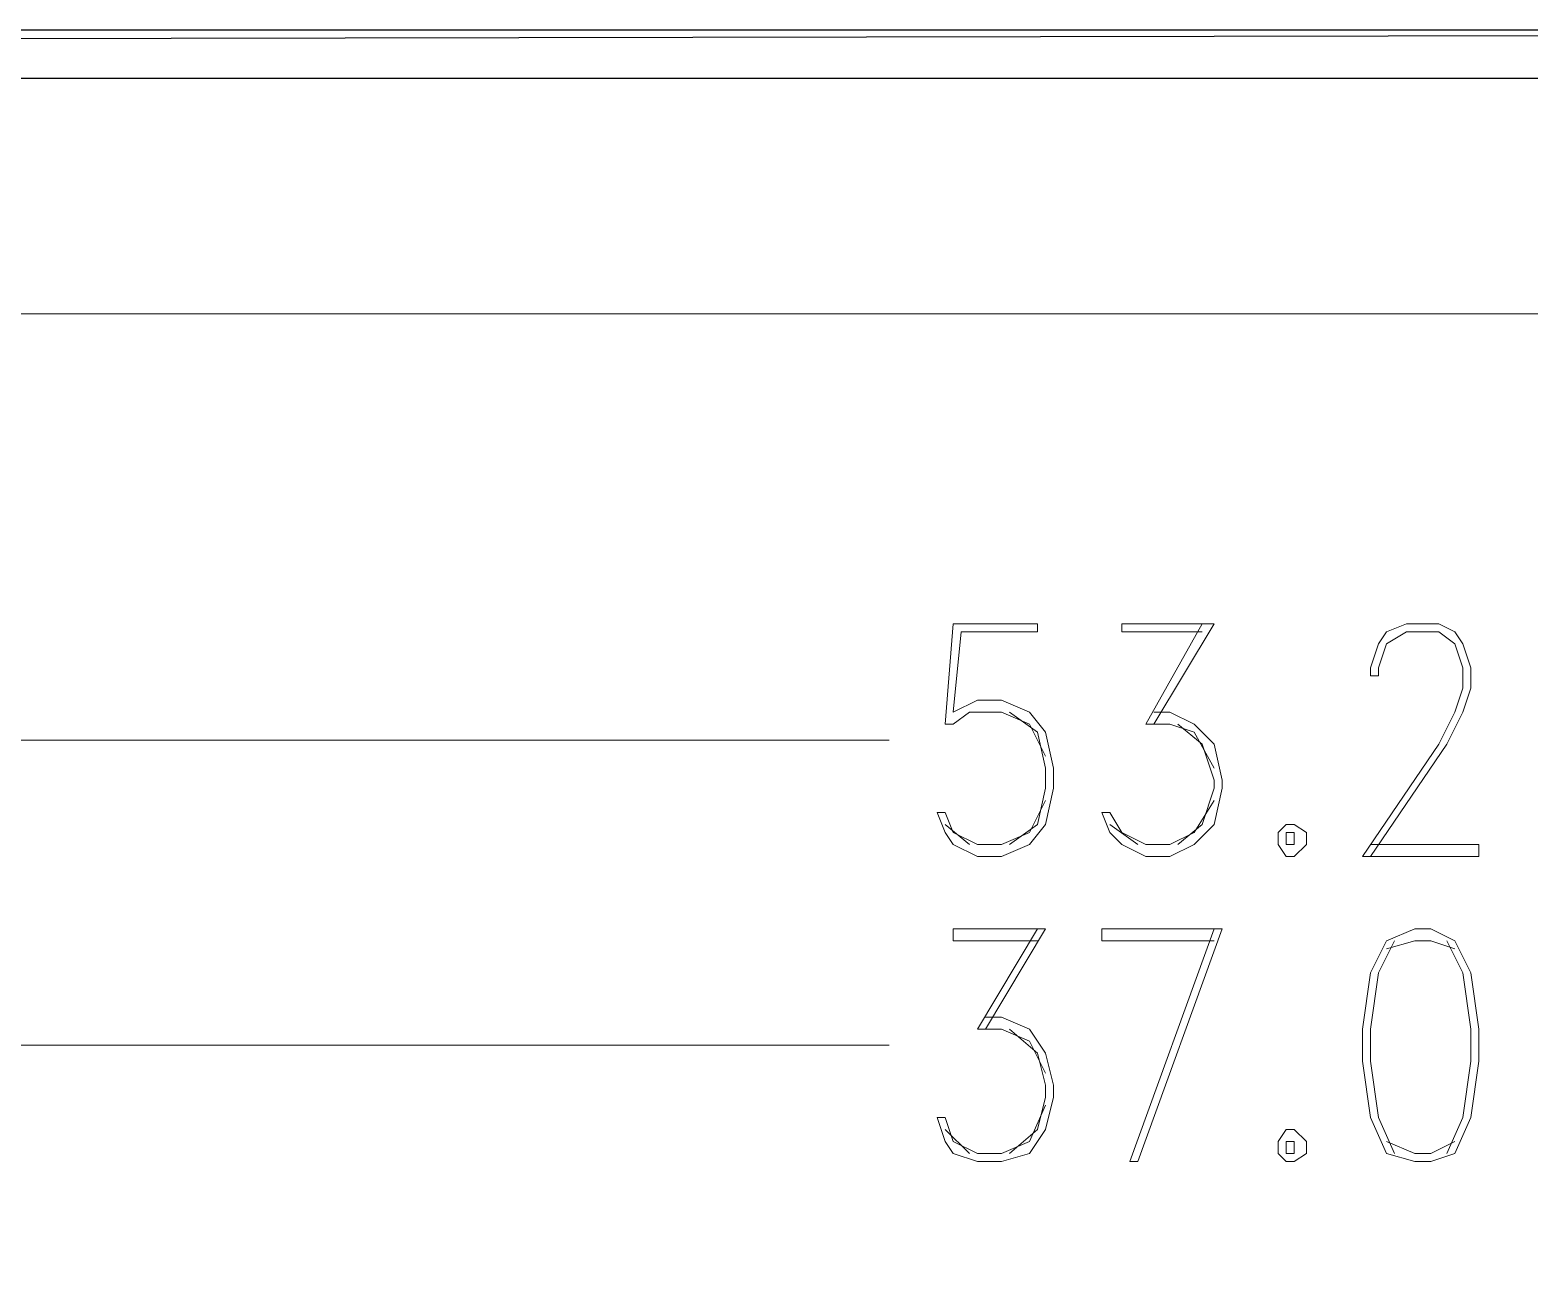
# Model space of a CAD drawing. Header units: centimetres. Extents: x -22.4 to 6.2, y -30.9 to -11.
# Drawn here: x -0.116 to 1.465, y -12.357 to -11.036 of the extents above; entities that cross this region are included whole.
import ezdxf

# ---------------------------------------------------------------- set-up
doc = ezdxf.new("R2010")
doc.units = ezdxf.units.CM
doc.header["$MEASUREMENT"] = 0
doc.layers.add('2', color=7, linetype='Continuous')
doc.layers.add('layer 1', color=7, linetype='Continuous')

msp = doc.modelspace()

# ---------------------------------------------------------------- linework, layer by layer
at = {"layer": '2', "color": 3, "lineweight": 9}
for points in [[(-1.44922, -11.78507), (-1.44922, -11.78507), (0.79021, -11.78507), (0.79021, -11.78507)], [(-0.57715, -12.10681), (-0.57715, -12.10681), (0.79021, -12.10681), (0.79021, -12.10681)]]:
    msp.add_open_spline(points, degree=3, dxfattribs=at)
at = {"layer": 'layer 1'}
for points in [[(-22.40421, -11.03577), (-22.40421, -11.03577), (-22.35341, -11.08657), (-22.35341, -11.08657), (-22.35341, -11.08657), (-22.35341, -11.08657), (4.84575, -11.03577), (4.84575, -11.03577), (4.84575, -11.03577), (4.84575, -11.03577), (-22.40421, -11.03577), (-22.40421, -11.03577)], [(-22.35341, -11.08657), (-22.35341, -11.08657), (4.84575, -11.03577), (4.84575, -11.03577), (4.84575, -11.03577), (4.84575, -11.03577), (4.79495, -11.08657), (4.79495, -11.08657), (4.79495, -11.08657), (4.79495, -11.08657), (-22.35341, -11.08657), (-22.35341, -11.08657)]]:
    msp.add_open_spline(points, degree=3, knots=[0, 0, 0, 0, 0.25, 0.25, 0.25, 0.25, 0.5, 0.5, 0.5, 0.5, 1, 1, 1, 1], dxfattribs=at)
at = {"layer": 'layer 1', "lineweight": 9}
for points, knots in [([(-21.92211, -30.90598), (-21.92211, -30.90598), (6.24226, -30.90598), (6.24226, -30.90598), (6.24226, -30.90598), (6.24226, -30.90598), (6.24226, -11.33528), (6.24226, -11.33528), (6.24226, -11.33528), (6.24226, -11.33528), (-21.92211, -11.33528), (-21.92211, -11.33528), (-21.92211, -11.33528), (-21.92211, -11.33528), (-21.92211, -30.90598), (-21.92211, -30.90598)], [0, 0, 0, 0, 0.2, 0.2, 0.2, 0.2, 0.4, 0.4, 0.4, 0.4, 0.6, 0.6, 0.6, 0.6, 1, 1, 1, 1]), ([(0.85795, -11.66231), (0.85795, -11.66231), (0.94685, -11.66231), (0.94685, -11.66231), (0.94685, -11.66231), (0.94685, -11.66231), (0.94685, -11.67077), (0.94685, -11.67077), (0.94685, -11.67077), (0.94685, -11.67077), (0.86641, -11.67077), (0.86641, -11.67077)], [0, 0, 0, 0, 0.25, 0.25, 0.25, 0.25, 0.5, 0.5, 0.5, 0.5, 1, 1, 1, 1]), ([(1.03575, -11.66231), (1.03575, -11.66231), (1.13311, -11.66231), (1.13311, -11.66231), (1.13311, -11.66231), (1.13311, -11.66231), (1.06961, -11.76814), (1.06961, -11.76814)], [0, 0, 0, 0, 0.3333333, 0.3333333, 0.3333333, 0.3333333, 1, 1, 1, 1]), ([(1.03575, -11.66231), (1.03575, -11.66231), (1.03575, -11.67077), (1.03575, -11.67077), (1.03575, -11.67077), (1.03575, -11.67077), (1.12041, -11.67077), (1.12041, -11.67077)], [0, 0, 0, 0, 0.3333333, 0.3333333, 0.3333333, 0.3333333, 1, 1, 1, 1]), ([(1.29821, -11.71734), (1.29821, -11.71734), (1.30668, -11.71734), (1.30668, -11.71734), (1.30668, -11.71734), (1.30668, -11.71734), (1.30668, -11.70887), (1.30668, -11.70887), (1.30668, -11.70887), (1.30668, -11.70887), (1.31515, -11.68347), (1.31515, -11.68347), (1.31515, -11.68347), (1.31515, -11.68347), (1.33631, -11.67077), (1.33631, -11.67077), (1.33631, -11.67077), (1.33631, -11.67077), (1.37018, -11.67077), (1.37018, -11.67077), (1.37018, -11.67077), (1.37018, -11.67077), (1.38711, -11.68347), (1.38711, -11.68347), (1.38711, -11.68347), (1.38711, -11.68347), (1.39558, -11.70887), (1.39558, -11.70887), (1.39558, -11.70887), (1.39558, -11.70887), (1.39558, -11.73004), (1.39558, -11.73004), (1.39558, -11.73004), (1.39558, -11.73004), (1.38711, -11.75544), (1.38711, -11.75544), (1.38711, -11.75544), (1.38711, -11.75544), (1.37018, -11.78931), (1.37018, -11.78931), (1.37018, -11.78931), (1.37018, -11.78931), (1.28975, -11.90784), (1.28975, -11.90784)], [0, 0, 0, 0, 0.0833333, 0.0833333, 0.0833333, 0.0833333, 0.1666667, 0.1666667, 0.1666667, 0.1666667, 0.25, 0.25, 0.25, 0.25, 0.3333333, 0.3333333, 0.3333333, 0.3333333, 0.4166667, 0.4166667, 0.4166667, 0.4166667, 0.5, 0.5, 0.5, 0.5, 0.5833333, 0.5833333, 0.5833333, 0.5833333, 0.6666667, 0.6666667, 0.6666667, 0.6666667, 0.75, 0.75, 0.75, 0.75, 0.8333333, 0.8333333, 0.8333333, 0.8333333, 1, 1, 1, 1]), ([(1.29821, -11.71734), (1.29821, -11.71734), (1.29821, -11.70887), (1.29821, -11.70887), (1.29821, -11.70887), (1.29821, -11.70887), (1.30668, -11.68347), (1.30668, -11.68347), (1.30668, -11.68347), (1.30668, -11.68347), (1.31515, -11.67077), (1.31515, -11.67077), (1.31515, -11.67077), (1.31515, -11.67077), (1.33631, -11.66231), (1.33631, -11.66231), (1.33631, -11.66231), (1.33631, -11.66231), (1.37018, -11.66231), (1.37018, -11.66231), (1.37018, -11.66231), (1.37018, -11.66231), (1.38711, -11.67077), (1.38711, -11.67077), (1.38711, -11.67077), (1.38711, -11.67077), (1.39558, -11.68347), (1.39558, -11.68347), (1.39558, -11.68347), (1.39558, -11.68347), (1.40405, -11.70887), (1.40405, -11.70887), (1.40405, -11.70887), (1.40405, -11.70887), (1.40405, -11.73004), (1.40405, -11.73004), (1.40405, -11.73004), (1.40405, -11.73004), (1.39558, -11.75544), (1.39558, -11.75544), (1.39558, -11.75544), (1.39558, -11.75544), (1.37865, -11.78931), (1.37865, -11.78931), (1.37865, -11.78931), (1.37865, -11.78931), (1.29821, -11.90784), (1.29821, -11.90784)], [0, 0, 0, 0, 0.0769231, 0.0769231, 0.0769231, 0.0769231, 0.1538462, 0.1538462, 0.1538462, 0.1538462, 0.2307692, 0.2307692, 0.2307692, 0.2307692, 0.3076923, 0.3076923, 0.3076923, 0.3076923, 0.3846154, 0.3846154, 0.3846154, 0.3846154, 0.4615385, 0.4615385, 0.4615385, 0.4615385, 0.5384615, 0.5384615, 0.5384615, 0.5384615, 0.6153846, 0.6153846, 0.6153846, 0.6153846, 0.6923077, 0.6923077, 0.6923077, 0.6923077, 0.7692308, 0.7692308, 0.7692308, 0.7692308, 0.8461538, 0.8461538, 0.8461538, 0.8461538, 1, 1, 1, 1]), ([(0.85795, -11.75544), (0.85795, -11.75544), (0.88335, -11.74274), (0.88335, -11.74274), (0.88335, -11.74274), (0.88335, -11.74274), (0.90875, -11.74274), (0.90875, -11.74274), (0.90875, -11.74274), (0.90875, -11.74274), (0.93838, -11.75544), (0.93838, -11.75544), (0.93838, -11.75544), (0.93838, -11.75544), (0.95531, -11.77661), (0.95531, -11.77661), (0.95531, -11.77661), (0.95531, -11.77661), (0.96378, -11.81471), (0.96378, -11.81471), (0.96378, -11.81471), (0.96378, -11.81471), (0.96378, -11.83587), (0.96378, -11.83587), (0.96378, -11.83587), (0.96378, -11.83587), (0.95531, -11.87397), (0.95531, -11.87397), (0.95531, -11.87397), (0.95531, -11.87397), (0.93838, -11.89514), (0.93838, -11.89514), (0.93838, -11.89514), (0.93838, -11.89514), (0.90875, -11.90784), (0.90875, -11.90784), (0.90875, -11.90784), (0.90875, -11.90784), (0.88335, -11.90784), (0.88335, -11.90784), (0.88335, -11.90784), (0.88335, -11.90784), (0.85795, -11.89514), (0.85795, -11.89514), (0.85795, -11.89514), (0.85795, -11.89514), (0.84948, -11.88244), (0.84948, -11.88244), (0.84948, -11.88244), (0.84948, -11.88244), (0.84101, -11.86127), (0.84101, -11.86127), (0.84101, -11.86127), (0.84101, -11.86127), (0.84948, -11.86127), (0.84948, -11.86127)], [0, 0, 0, 0, 0.0666667, 0.0666667, 0.0666667, 0.0666667, 0.1333333, 0.1333333, 0.1333333, 0.1333333, 0.2, 0.2, 0.2, 0.2, 0.2666667, 0.2666667, 0.2666667, 0.2666667, 0.3333333, 0.3333333, 0.3333333, 0.3333333, 0.4, 0.4, 0.4, 0.4, 0.4666667, 0.4666667, 0.4666667, 0.4666667, 0.5333333, 0.5333333, 0.5333333, 0.5333333, 0.6, 0.6, 0.6, 0.6, 0.6666667, 0.6666667, 0.6666667, 0.6666667, 0.7333333, 0.7333333, 0.7333333, 0.7333333, 0.8, 0.8, 0.8, 0.8, 0.8666667, 0.8666667, 0.8666667, 0.8666667, 1, 1, 1, 1]), ([(0.84948, -11.76814), (0.84948, -11.76814), (0.85795, -11.76814), (0.85795, -11.76814), (0.85795, -11.76814), (0.85795, -11.76814), (0.87488, -11.75544), (0.87488, -11.75544), (0.87488, -11.75544), (0.87488, -11.75544), (0.90875, -11.75544), (0.90875, -11.75544), (0.90875, -11.75544), (0.90875, -11.75544), (0.93838, -11.76814), (0.93838, -11.76814), (0.93838, -11.76814), (0.93838, -11.76814), (0.95531, -11.80201), (0.95531, -11.80201)], [0, 0, 0, 0, 0.1666667, 0.1666667, 0.1666667, 0.1666667, 0.3333333, 0.3333333, 0.3333333, 0.3333333, 0.5, 0.5, 0.5, 0.5, 0.6666667, 0.6666667, 0.6666667, 0.6666667, 1, 1, 1, 1]), ([(0.91721, -11.75544), (0.91721, -11.75544), (0.94685, -11.77661), (0.94685, -11.77661), (0.94685, -11.77661), (0.94685, -11.77661), (0.95531, -11.81471), (0.95531, -11.81471), (0.95531, -11.81471), (0.95531, -11.81471), (0.95531, -11.83587), (0.95531, -11.83587), (0.95531, -11.83587), (0.95531, -11.83587), (0.94685, -11.87397), (0.94685, -11.87397), (0.94685, -11.87397), (0.94685, -11.87397), (0.91721, -11.89514), (0.91721, -11.89514)], [0, 0, 0, 0, 0.1666667, 0.1666667, 0.1666667, 0.1666667, 0.3333333, 0.3333333, 0.3333333, 0.3333333, 0.5, 0.5, 0.5, 0.5, 0.6666667, 0.6666667, 0.6666667, 0.6666667, 1, 1, 1, 1]), ([(1.06961, -11.75544), (1.06961, -11.75544), (1.08655, -11.75544), (1.08655, -11.75544), (1.08655, -11.75544), (1.08655, -11.75544), (1.11195, -11.76814), (1.11195, -11.76814), (1.11195, -11.76814), (1.11195, -11.76814), (1.13311, -11.78931), (1.13311, -11.78931), (1.13311, -11.78931), (1.13311, -11.78931), (1.14158, -11.82741), (1.14158, -11.82741), (1.14158, -11.82741), (1.14158, -11.82741), (1.14158, -11.83587), (1.14158, -11.83587), (1.14158, -11.83587), (1.14158, -11.83587), (1.13311, -11.87397), (1.13311, -11.87397), (1.13311, -11.87397), (1.13311, -11.87397), (1.11195, -11.89514), (1.11195, -11.89514), (1.11195, -11.89514), (1.11195, -11.89514), (1.08655, -11.90784), (1.08655, -11.90784), (1.08655, -11.90784), (1.08655, -11.90784), (1.06115, -11.90784), (1.06115, -11.90784), (1.06115, -11.90784), (1.06115, -11.90784), (1.03575, -11.89514), (1.03575, -11.89514), (1.03575, -11.89514), (1.03575, -11.89514), (1.02305, -11.88244), (1.02305, -11.88244), (1.02305, -11.88244), (1.02305, -11.88244), (1.01458, -11.86127), (1.01458, -11.86127), (1.01458, -11.86127), (1.01458, -11.86127), (1.02305, -11.86127), (1.02305, -11.86127)], [0, 0, 0, 0, 0.0714286, 0.0714286, 0.0714286, 0.0714286, 0.1428571, 0.1428571, 0.1428571, 0.1428571, 0.2142857, 0.2142857, 0.2142857, 0.2142857, 0.2857143, 0.2857143, 0.2857143, 0.2857143, 0.3571429, 0.3571429, 0.3571429, 0.3571429, 0.4285714, 0.4285714, 0.4285714, 0.4285714, 0.5, 0.5, 0.5, 0.5, 0.5714286, 0.5714286, 0.5714286, 0.5714286, 0.6428571, 0.6428571, 0.6428571, 0.6428571, 0.7142857, 0.7142857, 0.7142857, 0.7142857, 0.7857143, 0.7857143, 0.7857143, 0.7857143, 0.8571429, 0.8571429, 0.8571429, 0.8571429, 1, 1, 1, 1]), ([(1.06115, -11.76814), (1.06115, -11.76814), (1.08655, -11.76814), (1.08655, -11.76814), (1.08655, -11.76814), (1.08655, -11.76814), (1.11195, -11.77661), (1.11195, -11.77661), (1.11195, -11.77661), (1.11195, -11.77661), (1.13311, -11.81471), (1.13311, -11.81471)], [0, 0, 0, 0, 0.25, 0.25, 0.25, 0.25, 0.5, 0.5, 0.5, 0.5, 1, 1, 1, 1]), ([(1.09501, -11.76814), (1.09501, -11.76814), (1.12041, -11.78931), (1.12041, -11.78931), (1.12041, -11.78931), (1.12041, -11.78931), (1.13311, -11.82741), (1.13311, -11.82741), (1.13311, -11.82741), (1.13311, -11.82741), (1.13311, -11.83587), (1.13311, -11.83587), (1.13311, -11.83587), (1.13311, -11.83587), (1.12041, -11.87397), (1.12041, -11.87397), (1.12041, -11.87397), (1.12041, -11.87397), (1.09501, -11.89514), (1.09501, -11.89514)], [0, 0, 0, 0, 0.1666667, 0.1666667, 0.1666667, 0.1666667, 0.3333333, 0.3333333, 0.3333333, 0.3333333, 0.5, 0.5, 0.5, 0.5, 0.6666667, 0.6666667, 0.6666667, 0.6666667, 1, 1, 1, 1]), ([(0.95531, -11.84857), (0.95531, -11.84857), (0.93838, -11.88244), (0.93838, -11.88244), (0.93838, -11.88244), (0.93838, -11.88244), (0.90875, -11.89514), (0.90875, -11.89514), (0.90875, -11.89514), (0.90875, -11.89514), (0.88335, -11.89514), (0.88335, -11.89514), (0.88335, -11.89514), (0.88335, -11.89514), (0.85795, -11.88244), (0.85795, -11.88244), (0.85795, -11.88244), (0.85795, -11.88244), (0.84948, -11.86127), (0.84948, -11.86127)], [0, 0, 0, 0, 0.1666667, 0.1666667, 0.1666667, 0.1666667, 0.3333333, 0.3333333, 0.3333333, 0.3333333, 0.5, 0.5, 0.5, 0.5, 0.6666667, 0.6666667, 0.6666667, 0.6666667, 1, 1, 1, 1]), ([(1.13311, -11.84857), (1.13311, -11.84857), (1.11195, -11.88244), (1.11195, -11.88244), (1.11195, -11.88244), (1.11195, -11.88244), (1.08655, -11.89514), (1.08655, -11.89514), (1.08655, -11.89514), (1.08655, -11.89514), (1.06115, -11.89514), (1.06115, -11.89514), (1.06115, -11.89514), (1.06115, -11.89514), (1.03575, -11.88244), (1.03575, -11.88244), (1.03575, -11.88244), (1.03575, -11.88244), (1.02305, -11.86127), (1.02305, -11.86127)], [0, 0, 0, 0, 0.1666667, 0.1666667, 0.1666667, 0.1666667, 0.3333333, 0.3333333, 0.3333333, 0.3333333, 0.5, 0.5, 0.5, 0.5, 0.6666667, 0.6666667, 0.6666667, 0.6666667, 1, 1, 1, 1]), ([(1.20931, -11.87397), (1.20931, -11.87397), (1.20085, -11.88244), (1.20085, -11.88244), (1.20085, -11.88244), (1.20085, -11.88244), (1.20085, -11.89514), (1.20085, -11.89514), (1.20085, -11.89514), (1.20085, -11.89514), (1.20931, -11.90784), (1.20931, -11.90784), (1.20931, -11.90784), (1.20931, -11.90784), (1.21778, -11.90784), (1.21778, -11.90784), (1.21778, -11.90784), (1.21778, -11.90784), (1.23048, -11.89514), (1.23048, -11.89514), (1.23048, -11.89514), (1.23048, -11.89514), (1.23048, -11.88244), (1.23048, -11.88244), (1.23048, -11.88244), (1.23048, -11.88244), (1.21778, -11.87397), (1.21778, -11.87397), (1.21778, -11.87397), (1.21778, -11.87397), (1.20931, -11.87397), (1.20931, -11.87397)], [0, 0, 0, 0, 0.1111111, 0.1111111, 0.1111111, 0.1111111, 0.2222222, 0.2222222, 0.2222222, 0.2222222, 0.3333333, 0.3333333, 0.3333333, 0.3333333, 0.4444444, 0.4444444, 0.4444444, 0.4444444, 0.5555556, 0.5555556, 0.5555556, 0.5555556, 0.6666667, 0.6666667, 0.6666667, 0.6666667, 0.7777778, 0.7777778, 0.7777778, 0.7777778, 1, 1, 1, 1]), ([(1.20931, -11.88244), (1.20931, -11.88244), (1.21778, -11.88244), (1.21778, -11.88244), (1.21778, -11.88244), (1.21778, -11.88244), (1.21778, -11.89514), (1.21778, -11.89514), (1.21778, -11.89514), (1.21778, -11.89514), (1.20931, -11.89514), (1.20931, -11.89514), (1.20931, -11.89514), (1.20931, -11.89514), (1.20931, -11.88244), (1.20931, -11.88244)], [0, 0, 0, 0, 0.2, 0.2, 0.2, 0.2, 0.4, 0.4, 0.4, 0.4, 0.6, 0.6, 0.6, 0.6, 1, 1, 1, 1]), ([(1.29821, -11.89514), (1.29821, -11.89514), (1.41251, -11.89514), (1.41251, -11.89514), (1.41251, -11.89514), (1.41251, -11.89514), (1.41251, -11.90784), (1.41251, -11.90784), (1.41251, -11.90784), (1.41251, -11.90784), (1.28975, -11.90784), (1.28975, -11.90784)], [0, 0, 0, 0, 0.25, 0.25, 0.25, 0.25, 0.5, 0.5, 0.5, 0.5, 1, 1, 1, 1]), ([(0.85795, -11.98404), (0.85795, -11.98404), (0.95531, -11.98404), (0.95531, -11.98404), (0.95531, -11.98404), (0.95531, -11.98404), (0.89181, -12.08987), (0.89181, -12.08987)], [0, 0, 0, 0, 0.3333333, 0.3333333, 0.3333333, 0.3333333, 1, 1, 1, 1]), ([(0.85795, -11.98404), (0.85795, -11.98404), (0.85795, -11.99674), (0.85795, -11.99674), (0.85795, -11.99674), (0.85795, -11.99674), (0.94685, -11.99674), (0.94685, -11.99674)], [0, 0, 0, 0, 0.3333333, 0.3333333, 0.3333333, 0.3333333, 1, 1, 1, 1]), ([(1.01458, -11.98404), (1.01458, -11.98404), (1.14158, -11.98404), (1.14158, -11.98404), (1.14158, -11.98404), (1.14158, -11.98404), (1.05268, -12.22957), (1.05268, -12.22957)], [0, 0, 0, 0, 0.3333333, 0.3333333, 0.3333333, 0.3333333, 1, 1, 1, 1]), ([(1.01458, -11.98404), (1.01458, -11.98404), (1.01458, -11.99674), (1.01458, -11.99674), (1.01458, -11.99674), (1.01458, -11.99674), (1.13311, -11.99674), (1.13311, -11.99674)], [0, 0, 0, 0, 0.3333333, 0.3333333, 0.3333333, 0.3333333, 1, 1, 1, 1]), ([(1.13311, -11.98404), (1.13311, -11.98404), (1.04421, -12.22957), (1.04421, -12.22957), (1.04421, -12.22957), (1.04421, -12.22957), (1.05268, -12.22957), (1.05268, -12.22957)], [0, 0, 0, 0, 0.3333333, 0.3333333, 0.3333333, 0.3333333, 1, 1, 1, 1]), ([(1.34478, -11.98404), (1.34478, -11.98404), (1.31515, -11.99674), (1.31515, -11.99674), (1.31515, -11.99674), (1.31515, -11.99674), (1.29821, -12.03061), (1.29821, -12.03061), (1.29821, -12.03061), (1.29821, -12.03061), (1.28975, -12.08987), (1.28975, -12.08987), (1.28975, -12.08987), (1.28975, -12.08987), (1.28975, -12.12374), (1.28975, -12.12374), (1.28975, -12.12374), (1.28975, -12.12374), (1.29821, -12.18301), (1.29821, -12.18301), (1.29821, -12.18301), (1.29821, -12.18301), (1.31515, -12.22111), (1.31515, -12.22111), (1.31515, -12.22111), (1.31515, -12.22111), (1.34478, -12.22957), (1.34478, -12.22957), (1.34478, -12.22957), (1.34478, -12.22957), (1.36171, -12.22957), (1.36171, -12.22957), (1.36171, -12.22957), (1.36171, -12.22957), (1.38711, -12.22111), (1.38711, -12.22111), (1.38711, -12.22111), (1.38711, -12.22111), (1.40405, -12.18301), (1.40405, -12.18301), (1.40405, -12.18301), (1.40405, -12.18301), (1.41251, -12.12374), (1.41251, -12.12374), (1.41251, -12.12374), (1.41251, -12.12374), (1.41251, -12.08987), (1.41251, -12.08987), (1.41251, -12.08987), (1.41251, -12.08987), (1.40405, -12.03061), (1.40405, -12.03061), (1.40405, -12.03061), (1.40405, -12.03061), (1.38711, -11.99674), (1.38711, -11.99674), (1.38711, -11.99674), (1.38711, -11.99674), (1.36171, -11.98404), (1.36171, -11.98404), (1.36171, -11.98404), (1.36171, -11.98404), (1.34478, -11.98404), (1.34478, -11.98404)], [0, 0, 0, 0, 0.0588235, 0.0588235, 0.0588235, 0.0588235, 0.1176471, 0.1176471, 0.1176471, 0.1176471, 0.1764706, 0.1764706, 0.1764706, 0.1764706, 0.2352941, 0.2352941, 0.2352941, 0.2352941, 0.2941176, 0.2941176, 0.2941176, 0.2941176, 0.3529412, 0.3529412, 0.3529412, 0.3529412, 0.4117647, 0.4117647, 0.4117647, 0.4117647, 0.4705882, 0.4705882, 0.4705882, 0.4705882, 0.5294118, 0.5294118, 0.5294118, 0.5294118, 0.5882353, 0.5882353, 0.5882353, 0.5882353, 0.6470588, 0.6470588, 0.6470588, 0.6470588, 0.7058824, 0.7058824, 0.7058824, 0.7058824, 0.7647059, 0.7647059, 0.7647059, 0.7647059, 0.8235294, 0.8235294, 0.8235294, 0.8235294, 0.8823529, 0.8823529, 0.8823529, 0.8823529, 1, 1, 1, 1]), ([(1.32361, -11.99674), (1.32361, -11.99674), (1.30668, -12.03061), (1.30668, -12.03061), (1.30668, -12.03061), (1.30668, -12.03061), (1.29821, -12.08987), (1.29821, -12.08987), (1.29821, -12.08987), (1.29821, -12.08987), (1.29821, -12.12374), (1.29821, -12.12374), (1.29821, -12.12374), (1.29821, -12.12374), (1.30668, -12.18301), (1.30668, -12.18301), (1.30668, -12.18301), (1.30668, -12.18301), (1.32361, -12.22111), (1.32361, -12.22111)], [0, 0, 0, 0, 0.1666667, 0.1666667, 0.1666667, 0.1666667, 0.3333333, 0.3333333, 0.3333333, 0.3333333, 0.5, 0.5, 0.5, 0.5, 0.6666667, 0.6666667, 0.6666667, 0.6666667, 1, 1, 1, 1]), ([(1.38711, -12.00521), (1.38711, -12.00521), (1.36171, -11.99674), (1.36171, -11.99674), (1.36171, -11.99674), (1.36171, -11.99674), (1.34478, -11.99674), (1.34478, -11.99674), (1.34478, -11.99674), (1.34478, -11.99674), (1.31515, -12.00521), (1.31515, -12.00521)], [0, 0, 0, 0, 0.25, 0.25, 0.25, 0.25, 0.5, 0.5, 0.5, 0.5, 1, 1, 1, 1]), ([(1.37865, -12.22111), (1.37865, -12.22111), (1.39558, -12.18301), (1.39558, -12.18301), (1.39558, -12.18301), (1.39558, -12.18301), (1.40405, -12.12374), (1.40405, -12.12374), (1.40405, -12.12374), (1.40405, -12.12374), (1.40405, -12.08987), (1.40405, -12.08987), (1.40405, -12.08987), (1.40405, -12.08987), (1.39558, -12.03061), (1.39558, -12.03061), (1.39558, -12.03061), (1.39558, -12.03061), (1.37865, -11.99674), (1.37865, -11.99674)], [0, 0, 0, 0, 0.1666667, 0.1666667, 0.1666667, 0.1666667, 0.3333333, 0.3333333, 0.3333333, 0.3333333, 0.5, 0.5, 0.5, 0.5, 0.6666667, 0.6666667, 0.6666667, 0.6666667, 1, 1, 1, 1]), ([(0.89181, -12.07717), (0.89181, -12.07717), (0.90875, -12.07717), (0.90875, -12.07717), (0.90875, -12.07717), (0.90875, -12.07717), (0.93838, -12.08987), (0.93838, -12.08987), (0.93838, -12.08987), (0.93838, -12.08987), (0.95531, -12.11527), (0.95531, -12.11527), (0.95531, -12.11527), (0.95531, -12.11527), (0.96378, -12.14914), (0.96378, -12.14914), (0.96378, -12.14914), (0.96378, -12.14914), (0.96378, -12.16184), (0.96378, -12.16184), (0.96378, -12.16184), (0.96378, -12.16184), (0.95531, -12.19571), (0.95531, -12.19571), (0.95531, -12.19571), (0.95531, -12.19571), (0.93838, -12.22111), (0.93838, -12.22111), (0.93838, -12.22111), (0.93838, -12.22111), (0.90875, -12.22957), (0.90875, -12.22957), (0.90875, -12.22957), (0.90875, -12.22957), (0.88335, -12.22957), (0.88335, -12.22957), (0.88335, -12.22957), (0.88335, -12.22957), (0.85795, -12.22111), (0.85795, -12.22111), (0.85795, -12.22111), (0.85795, -12.22111), (0.84948, -12.20841), (0.84948, -12.20841), (0.84948, -12.20841), (0.84948, -12.20841), (0.84101, -12.18301), (0.84101, -12.18301), (0.84101, -12.18301), (0.84101, -12.18301), (0.84948, -12.18301), (0.84948, -12.18301)], [0, 0, 0, 0, 0.0714286, 0.0714286, 0.0714286, 0.0714286, 0.1428571, 0.1428571, 0.1428571, 0.1428571, 0.2142857, 0.2142857, 0.2142857, 0.2142857, 0.2857143, 0.2857143, 0.2857143, 0.2857143, 0.3571429, 0.3571429, 0.3571429, 0.3571429, 0.4285714, 0.4285714, 0.4285714, 0.4285714, 0.5, 0.5, 0.5, 0.5, 0.5714286, 0.5714286, 0.5714286, 0.5714286, 0.6428571, 0.6428571, 0.6428571, 0.6428571, 0.7142857, 0.7142857, 0.7142857, 0.7142857, 0.7857143, 0.7857143, 0.7857143, 0.7857143, 0.8571429, 0.8571429, 0.8571429, 0.8571429, 1, 1, 1, 1]), ([(0.88335, -12.08987), (0.88335, -12.08987), (0.90875, -12.08987), (0.90875, -12.08987), (0.90875, -12.08987), (0.90875, -12.08987), (0.93838, -12.10257), (0.93838, -12.10257), (0.93838, -12.10257), (0.93838, -12.10257), (0.95531, -12.13644), (0.95531, -12.13644)], [0, 0, 0, 0, 0.25, 0.25, 0.25, 0.25, 0.5, 0.5, 0.5, 0.5, 1, 1, 1, 1]), ([(0.91721, -12.08987), (0.91721, -12.08987), (0.94685, -12.11527), (0.94685, -12.11527), (0.94685, -12.11527), (0.94685, -12.11527), (0.95531, -12.14914), (0.95531, -12.14914), (0.95531, -12.14914), (0.95531, -12.14914), (0.95531, -12.16184), (0.95531, -12.16184), (0.95531, -12.16184), (0.95531, -12.16184), (0.94685, -12.19571), (0.94685, -12.19571), (0.94685, -12.19571), (0.94685, -12.19571), (0.91721, -12.22111), (0.91721, -12.22111)], [0, 0, 0, 0, 0.1666667, 0.1666667, 0.1666667, 0.1666667, 0.3333333, 0.3333333, 0.3333333, 0.3333333, 0.5, 0.5, 0.5, 0.5, 0.6666667, 0.6666667, 0.6666667, 0.6666667, 1, 1, 1, 1]), ([(0.95531, -12.17031), (0.95531, -12.17031), (0.93838, -12.20841), (0.93838, -12.20841), (0.93838, -12.20841), (0.93838, -12.20841), (0.90875, -12.22111), (0.90875, -12.22111), (0.90875, -12.22111), (0.90875, -12.22111), (0.88335, -12.22111), (0.88335, -12.22111), (0.88335, -12.22111), (0.88335, -12.22111), (0.85795, -12.20841), (0.85795, -12.20841), (0.85795, -12.20841), (0.85795, -12.20841), (0.84948, -12.18301), (0.84948, -12.18301)], [0, 0, 0, 0, 0.1666667, 0.1666667, 0.1666667, 0.1666667, 0.3333333, 0.3333333, 0.3333333, 0.3333333, 0.5, 0.5, 0.5, 0.5, 0.6666667, 0.6666667, 0.6666667, 0.6666667, 1, 1, 1, 1]), ([(1.20931, -12.19571), (1.20931, -12.19571), (1.20085, -12.20841), (1.20085, -12.20841), (1.20085, -12.20841), (1.20085, -12.20841), (1.20085, -12.22111), (1.20085, -12.22111), (1.20085, -12.22111), (1.20085, -12.22111), (1.20931, -12.22957), (1.20931, -12.22957), (1.20931, -12.22957), (1.20931, -12.22957), (1.21778, -12.22957), (1.21778, -12.22957), (1.21778, -12.22957), (1.21778, -12.22957), (1.23048, -12.22111), (1.23048, -12.22111), (1.23048, -12.22111), (1.23048, -12.22111), (1.23048, -12.20841), (1.23048, -12.20841), (1.23048, -12.20841), (1.23048, -12.20841), (1.21778, -12.19571), (1.21778, -12.19571), (1.21778, -12.19571), (1.21778, -12.19571), (1.20931, -12.19571), (1.20931, -12.19571)], [0, 0, 0, 0, 0.1111111, 0.1111111, 0.1111111, 0.1111111, 0.2222222, 0.2222222, 0.2222222, 0.2222222, 0.3333333, 0.3333333, 0.3333333, 0.3333333, 0.4444444, 0.4444444, 0.4444444, 0.4444444, 0.5555556, 0.5555556, 0.5555556, 0.5555556, 0.6666667, 0.6666667, 0.6666667, 0.6666667, 0.7777778, 0.7777778, 0.7777778, 0.7777778, 1, 1, 1, 1]), ([(1.20931, -12.20841), (1.20931, -12.20841), (1.21778, -12.20841), (1.21778, -12.20841), (1.21778, -12.20841), (1.21778, -12.20841), (1.21778, -12.2211), (1.21778, -12.2211), (1.21778, -12.2211), (1.21778, -12.2211), (1.20931, -12.2211), (1.20931, -12.2211), (1.20931, -12.2211), (1.20931, -12.2211), (1.20931, -12.20841), (1.20931, -12.20841)], [0, 0, 0, 0, 0.2, 0.2, 0.2, 0.2, 0.4, 0.4, 0.4, 0.4, 0.6, 0.6, 0.6, 0.6, 1, 1, 1, 1]), ([(1.31515, -12.20841), (1.31515, -12.20841), (1.34478, -12.22111), (1.34478, -12.22111), (1.34478, -12.22111), (1.34478, -12.22111), (1.36171, -12.22111), (1.36171, -12.22111), (1.36171, -12.22111), (1.36171, -12.22111), (1.38711, -12.20841), (1.38711, -12.20841)], [0, 0, 0, 0, 0.25, 0.25, 0.25, 0.25, 0.5, 0.5, 0.5, 0.5, 1, 1, 1, 1])]:
    msp.add_open_spline(points, degree=3, knots=knots, dxfattribs=at)
for points in [[(0.85795, -11.66231), (0.85795, -11.66231), (0.84948, -11.76814), (0.84948, -11.76814)], [(0.86641, -11.67077), (0.86641, -11.67077), (0.85795, -11.75544), (0.85795, -11.75544)], [(1.12041, -11.66231), (1.12041, -11.66231), (1.06115, -11.76814), (1.06115, -11.76814)], [(0.87488, -11.89514), (0.87488, -11.89514), (0.84948, -11.87397), (0.84948, -11.87397)], [(1.05268, -11.89514), (1.05268, -11.89514), (1.02305, -11.87397), (1.02305, -11.87397)], [(0.94685, -11.98404), (0.94685, -11.98404), (0.88335, -12.08987), (0.88335, -12.08987)], [(0.87488, -12.22111), (0.87488, -12.22111), (0.84948, -12.19571), (0.84948, -12.19571)]]:
    msp.add_open_spline(points, degree=3, dxfattribs=at)

doc.saveas('drawing.dxf')
